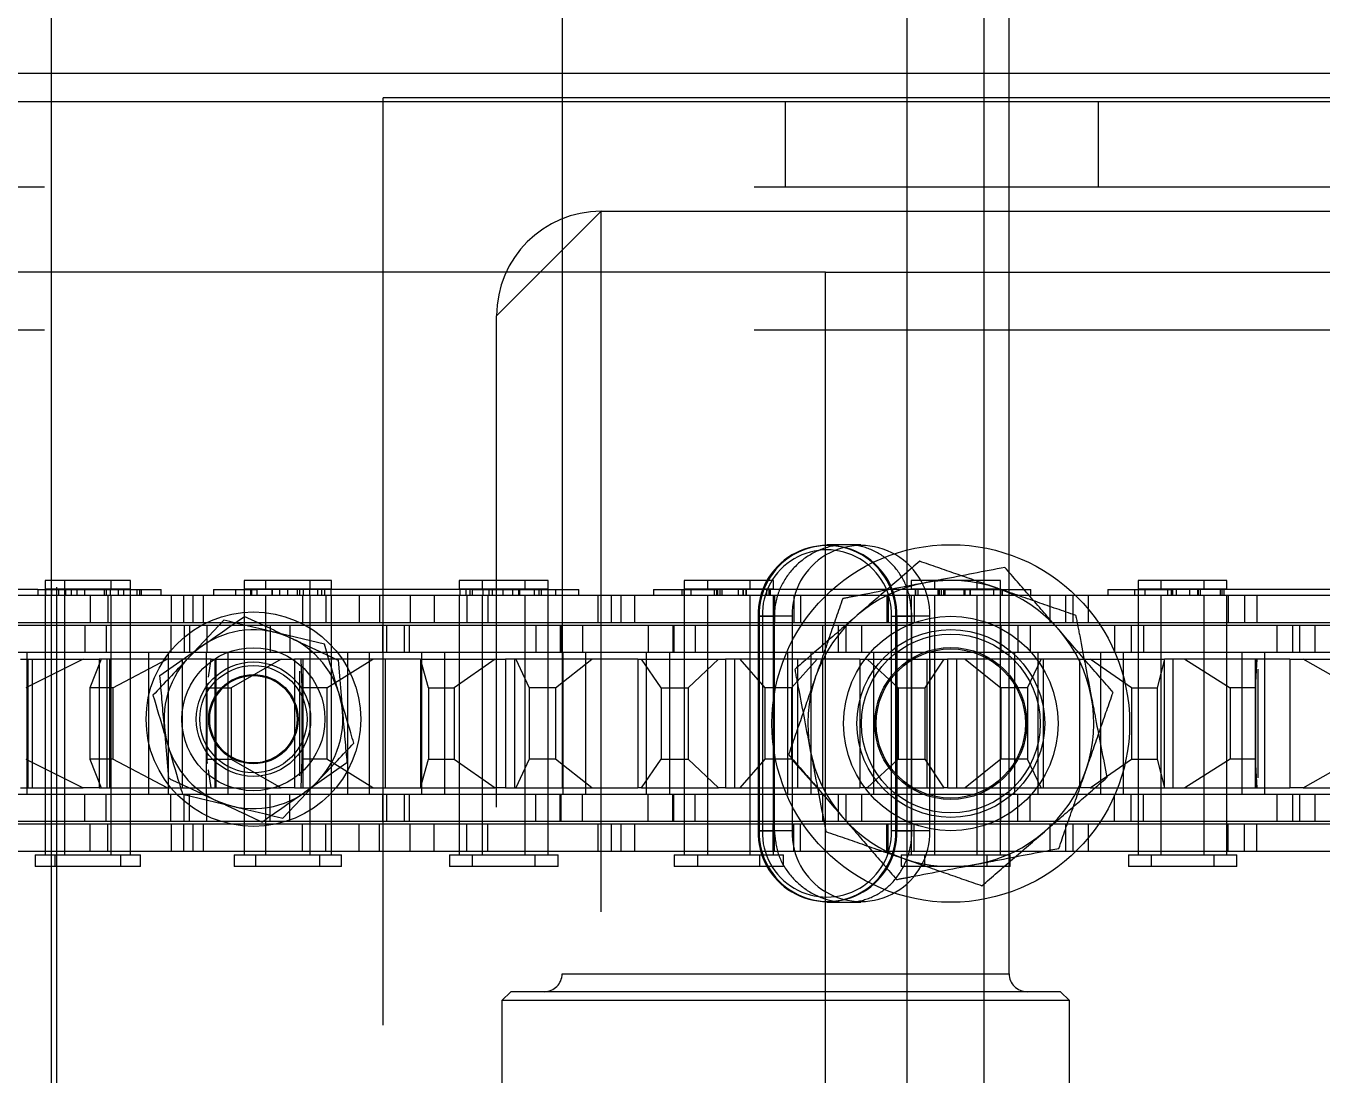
# Model space of a CAD drawing. Header units: metres. Extents: x 0 to 21025, y 0 to 14850.
# Drawn here: x 2041.1 to 2113.6, y 9281.7 to 9340.4 of the extents above; entities that cross this region are included whole.
import ezdxf

# ---------------------------------------------------------------- set-up
doc = ezdxf.new("R2010")
doc.units = ezdxf.units.M
doc.header["$LTSCALE"] = 25
doc.linetypes.add('HIDDEN2', pattern=[4.7625, 3.175, -1.5875])
for name, color, linetype in [('SL1', 8, 'Continuous'), ('SL4', 4, 'Continuous'), ('ST1', 7, 'HIDDEN2')]:
    doc.layers.add(name, color=color, linetype=linetype)

msp = doc.modelspace()

# ---------------------------------------------------------------- linework, layer by layer
at = {"layer": 'SL1'}
for p, q in [((2094.667, 8531.202), (2094.667, 9454.163)), ((2090.367, 8525.624), (2090.367, 9448.585)), ((2042.517, 9008.519), (2042.517, 9374.249))]:
    msp.add_line(p, q, dxfattribs=at)
at = {"layer": 'SL4'}
for p, q in [((2251.996, 9337.741), (1961.996, 9337.741)), ((2875.564, 9336.149), (1925.562, 9336.149)), ((2085.802, 9326.624), (1930.562, 9326.624)), ((2085.802, 9261.384), (2085.802, 9326.624)), ((2085.802, 9326.624), (2875.564, 9326.624)), ((2052.154, 9307.157), (2050.17, 9305.06)), ((2057.77, 9305.817), (2054.962, 9306.487)), ((2055.449, 9296.09), (2057.433, 9298.187)), ((2049.833, 9297.43), (2052.641, 9296.76))]:
    msp.add_line(p, q, dxfattribs=at)
for start, end in [(76.57898, 136.57898), (16.57898, 76.57898), (136.57898, 196.57898), (316.57898, 16.57898), (196.57898, 256.57898), (256.57898, 316.57898)]:
    msp.add_arc((2053.802, 9301.624), 5, start, end, dxfattribs=at)
for points, knots in [([(2054.962, 9306.487), (2054.896, 9306.503), (2053.947, 9306.729), (2053.018, 9306.951), (2052.154, 9307.157)], [0, 0, 0, 0, 0.070201, 1, 1, 1, 1]), ([(2058.594, 9303.05), (2058.529, 9303.267), (2058.25, 9304.203), (2057.979, 9305.116), (2057.77, 9305.817)], [0, 0, 0, 0, 0.2318493, 1, 1, 1, 1]), ([(2050.17, 9305.06), (2050.123, 9305.011), (2049.453, 9304.303), (2048.796, 9303.609), (2048.186, 9302.964)], [0, 0, 0, 0, 0.070201, 1, 1, 1, 1]), ([(2048.186, 9302.964), (2048.395, 9302.263), (2048.666, 9301.35), (2048.945, 9300.414), (2049.01, 9300.197)], [0, 0, 0, 0, 0.768151, 1, 1, 1, 1]), ([(2059.417, 9300.284), (2059.361, 9300.474), (2059.093, 9301.374), (2058.814, 9302.311), (2058.594, 9303.05)], [0, 0, 0, 0, 0.211001, 1, 1, 1, 1]), ([(2049.01, 9300.197), (2049.23, 9299.458), (2049.508, 9298.521), (2049.777, 9297.62), (2049.833, 9297.43)], [0, 0, 0, 0, 0.7889992, 1, 1, 1, 1]), ([(2057.433, 9298.187), (2057.48, 9298.237), (2058.15, 9298.945), (2058.807, 9299.638), (2059.417, 9300.284)], [0, 0, 0, 0, 0.070201, 1, 1, 1, 1]), ([(2052.641, 9296.76), (2052.708, 9296.744), (2053.656, 9296.518), (2054.585, 9296.296), (2055.449, 9296.09)], [0, 0, 0, 0, 0.0702006, 1, 1, 1, 1])]:
    msp.add_open_spline(points, degree=3, knots=knots, dxfattribs=at)
at = {"layer": 'ST1'}
for p, q in [((2071.064, 9378.949), (2071.064, 9287.384)), ((2096.064, 9287.384), (2096.064, 9378.949)), ((2042.802, 9229.634), (2042.802, 9374.249)), ((2248.996, 9337.741), (1961.996, 9337.741)), ((2124.552, 9336.384), (2061.052, 9336.384)), ((2061.052, 9046.384), (2061.052, 9336.384)), ((2083.564, 9331.386), (2083.564, 9336.149)), ((2101.064, 9331.386), (2101.064, 9336.149)), ((2875.564, 9331.386), (1875.564, 9331.386)), ((2073.252, 9330.034), (2067.402, 9324.184)), ((2073.252, 9052.734), (2073.252, 9330.034)), ((2073.252, 9330.034), (2118.702, 9330.034)), ((2085.802, 9326.624), (2875.564, 9326.624)), ((2067.402, 9058.584), (2067.402, 9324.184)), ((2875.564, 9323.386), (1875.564, 9323.386)), ((2087.773, 9311.384), (2085.872, 9311.384)), ((2086.958, 9311.384), (2085.94, 9311.384)), ((2045.425, 9309.384), (2042.148, 9309.384)), ((2042.148, 9309.384), (2042.148, 9308.91)), ((2043.241, 9309.384), (2043.241, 9308.91)), ((2045.838, 9309.384), (2045.425, 9309.384)), ((2046.931, 9309.384), (2045.838, 9309.384)), ((2045.838, 9308.91), (2045.838, 9309.384)), ((2046.931, 9308.91), (2046.931, 9309.384)), ((2056.966, 9309.384), (2053.276, 9309.384)), ((2053.276, 9309.384), (2053.276, 9308.91)), ((2054.48, 9309.384), (2054.48, 9308.91)), ((2058.17, 9309.384), (2056.966, 9309.384)), ((2056.966, 9308.91), (2056.966, 9309.384)), ((2058.17, 9308.91), (2058.17, 9309.384)), ((2069.007, 9309.384), (2065.317, 9309.384)), ((2065.317, 9309.384), (2065.317, 9308.91)), ((2066.594, 9309.384), (2066.594, 9308.91)), ((2070.284, 9309.384), (2069.007, 9309.384)), ((2069.007, 9308.91), (2069.007, 9309.384)), ((2070.284, 9308.91), (2070.284, 9309.384)), ((2081.576, 9309.384), (2077.886, 9309.384)), ((2077.886, 9309.384), (2077.886, 9308.91)), ((2079.194, 9309.384), (2079.194, 9308.91)), ((2082.884, 9309.384), (2081.576, 9309.384)), ((2081.576, 9308.91), (2081.576, 9309.384)), ((2082.884, 9308.91), (2082.884, 9309.384)), ((2094.276, 9309.384), (2090.586, 9309.384)), ((2090.586, 9309.384), (2090.586, 9308.91)), ((2091.885, 9309.384), (2091.885, 9308.91)), ((2095.575, 9309.384), (2094.276, 9309.384)), ((2094.276, 9308.91), (2094.276, 9309.384)), ((2095.575, 9308.91), (2095.575, 9309.384)), ((2106.976, 9309.384), (2103.286, 9309.384)), ((2103.286, 9309.384), (2103.286, 9308.91)), ((2104.555, 9309.384), (2104.555, 9308.91)), ((2108.245, 9309.384), (2106.976, 9309.384)), ((2106.976, 9308.91), (2106.976, 9309.384)), ((2108.245, 9308.91), (2108.245, 9309.384)), ((2041.753, 9308.873), (2031.898, 9308.873)), ((2049.201, 9308.541), (2038.378, 9308.541)), ((2041.753, 9308.873), (2041.753, 9308.541)), ((2041.753, 9308.873), (2045.57, 9308.873)), ((2042.148, 9308.91), (2045.838, 9308.91)), ((2042.148, 9308.873), (2042.148, 9307.021)), ((2042.148, 9308.541), (2042.148, 9294.042)), ((2042.179, 9308.873), (2042.179, 9308.541)), ((2042.517, 9308.91), (2042.517, 9308.541)), ((2042.897, 9308.873), (2042.897, 9308.541)), ((2043.241, 9308.873), (2043.241, 9307.021)), ((2043.241, 9308.541), (2043.241, 9294.042)), ((2043.266, 9308.873), (2043.266, 9308.541)), ((2043.295, 9308.873), (2043.295, 9308.541)), ((2043.61, 9308.91), (2043.61, 9308.541)), ((2043.922, 9308.873), (2043.922, 9308.541)), ((2044.356, 9308.873), (2044.356, 9308.541)), ((2044.681, 9308.541), (2044.681, 9307.021)), ((2045.469, 9308.541), (2045.469, 9308.91)), ((2045.57, 9308.873), (2045.57, 9308.541)), ((2045.57, 9308.873), (2045.783, 9308.873)), ((2045.665, 9308.541), (2045.665, 9307.021)), ((2045.783, 9308.873), (2045.783, 9308.541)), ((2045.783, 9308.873), (2047.431, 9308.873)), ((2045.838, 9308.91), (2046.931, 9308.91)), ((2045.838, 9307.021), (2045.838, 9308.541)), ((2045.838, 9294.042), (2045.838, 9308.541)), ((2046.234, 9308.873), (2046.234, 9308.541)), ((2046.562, 9308.541), (2046.562, 9308.91)), ((2046.931, 9307.021), (2046.931, 9308.873)), ((2046.931, 9294.042), (2046.931, 9308.541)), ((2047.275, 9308.873), (2047.275, 9308.541)), ((2047.431, 9308.873), (2047.431, 9308.541)), ((2047.431, 9308.873), (2047.545, 9308.873)), ((2047.545, 9308.873), (2048.638, 9308.873)), ((2047.545, 9308.541), (2047.545, 9308.873)), ((2048.638, 9308.541), (2048.638, 9308.873)), ((2056.543, 9308.541), (2049.201, 9308.541)), ((2049.201, 9308.541), (2049.201, 9307.021)), ((2049.913, 9307.021), (2049.913, 9308.541)), ((2050.405, 9308.541), (2050.405, 9307.021)), ((2051.006, 9307.021), (2051.006, 9308.541)), ((2051.569, 9308.873), (2053.992, 9308.873)), ((2051.569, 9308.873), (2051.569, 9308.541)), ((2052.8, 9308.873), (2052.8, 9308.541)), ((2053.276, 9308.91), (2056.966, 9308.91)), ((2053.276, 9308.873), (2053.276, 9307.021)), ((2053.276, 9308.541), (2053.276, 9294.042)), ((2053.645, 9308.91), (2053.645, 9308.541)), ((2053.686, 9308.873), (2053.686, 9308.541)), ((2053.992, 9308.873), (2053.992, 9308.541)), ((2066.034, 9308.873), (2053.992, 9308.873)), ((2054.48, 9308.541), (2054.48, 9307.021)), ((2054.48, 9308.541), (2054.48, 9294.042)), ((2054.826, 9308.873), (2054.826, 9308.541)), ((2054.849, 9308.91), (2054.849, 9308.541)), ((2055.259, 9308.873), (2055.259, 9308.541)), ((2055.712, 9308.873), (2055.712, 9308.541)), ((2056.25, 9308.873), (2056.25, 9308.541)), ((2056.375, 9308.873), (2056.375, 9308.541)), ((2056.543, 9308.541), (2056.543, 9307.021)), ((2062.564, 9308.541), (2056.543, 9308.541)), ((2056.597, 9308.541), (2056.597, 9308.91)), ((2056.937, 9308.873), (2056.937, 9308.541)), ((2056.966, 9308.91), (2058.17, 9308.91)), ((2056.966, 9307.021), (2056.966, 9308.541)), ((2056.966, 9294.042), (2056.966, 9308.541)), ((2057.391, 9308.873), (2057.391, 9308.541)), ((2057.604, 9308.873), (2057.604, 9308.541)), ((2057.801, 9308.541), (2057.801, 9308.91)), ((2057.853, 9308.541), (2057.853, 9307.021)), ((2058.135, 9308.873), (2058.135, 9308.541)), ((2058.17, 9307.021), (2058.17, 9308.541)), ((2058.17, 9294.042), (2058.17, 9308.541)), ((2059.719, 9308.541), (2059.719, 9307.021)), ((2060.854, 9308.541), (2060.854, 9307.021)), ((2062.564, 9308.541), (2062.564, 9307.021)), ((2073.082, 9308.541), (2062.564, 9308.541)), ((2063.91, 9308.541), (2063.91, 9307.021)), ((2065.317, 9308.91), (2069.007, 9308.91)), ((2065.317, 9308.541), (2065.317, 9307.021)), ((2065.317, 9308.541), (2065.317, 9294.042)), ((2065.346, 9308.873), (2065.346, 9308.541)), ((2065.686, 9308.91), (2065.686, 9308.541)), ((2065.74, 9308.541), (2065.74, 9307.021)), ((2065.908, 9308.873), (2065.908, 9308.541)), ((2066.034, 9308.873), (2066.034, 9308.541)), ((2066.034, 9308.873), (2069.757, 9308.873)), ((2066.594, 9308.541), (2066.594, 9307.021)), ((2066.594, 9308.541), (2066.594, 9294.042)), ((2066.629, 9308.873), (2066.629, 9308.541)), ((2066.911, 9308.541), (2066.911, 9307.021)), ((2066.963, 9308.91), (2066.963, 9308.541)), ((2067.16, 9308.873), (2067.16, 9308.541)), ((2067.373, 9308.873), (2067.373, 9308.541)), ((2067.743, 9308.873), (2067.743, 9308.541)), ((2068.291, 9308.873), (2068.291, 9308.541)), ((2068.638, 9308.541), (2068.638, 9308.91)), ((2068.681, 9308.873), (2068.681, 9308.541)), ((2069.007, 9308.91), (2070.284, 9308.91)), ((2069.007, 9307.021), (2069.007, 9308.541)), ((2069.007, 9294.042), (2069.007, 9308.541)), ((2069.505, 9308.873), (2069.505, 9308.541)), ((2069.757, 9308.873), (2069.757, 9308.541)), ((2069.757, 9308.873), (2070.695, 9308.873)), ((2069.915, 9308.541), (2069.915, 9308.91)), ((2070.284, 9307.021), (2070.284, 9308.873)), ((2070.284, 9294.042), (2070.284, 9308.541)), ((2070.695, 9308.873), (2070.695, 9308.541)), ((2070.695, 9308.873), (2071.991, 9308.873)), ((2071.991, 9308.541), (2071.991, 9308.873)), ((2073.811, 9308.541), (2073.082, 9308.541)), ((2073.082, 9307.021), (2073.082, 9308.541)), ((2082.865, 9308.541), (2073.811, 9308.541)), ((2073.811, 9308.541), (2073.811, 9307.021)), ((2074.359, 9307.021), (2074.359, 9308.541)), ((2075.119, 9308.541), (2075.119, 9307.021)), ((2076.179, 9308.873), (2079.702, 9308.873)), ((2076.179, 9308.873), (2076.179, 9308.541)), ((2077.754, 9308.873), (2077.754, 9308.541)), ((2077.868, 9308.873), (2077.868, 9308.541)), ((2077.886, 9308.91), (2081.576, 9308.91)), ((2077.886, 9308.873), (2077.886, 9307.021)), ((2077.886, 9308.541), (2077.886, 9294.042)), ((2078.255, 9308.91), (2078.255, 9308.541)), ((2079.194, 9308.541), (2079.194, 9307.021)), ((2079.194, 9308.541), (2079.194, 9294.042)), ((2079.563, 9308.91), (2079.563, 9308.541)), ((2079.702, 9308.873), (2079.702, 9308.541)), ((2092.402, 9308.873), (2079.702, 9308.873)), ((2079.76, 9308.873), (2079.76, 9308.541)), ((2079.877, 9308.873), (2079.877, 9308.541)), ((2079.99, 9308.873), (2079.99, 9308.541)), ((2080.903, 9308.873), (2080.903, 9308.541)), ((2081.176, 9308.873), (2081.176, 9308.541)), ((2081.207, 9308.541), (2081.207, 9308.91)), ((2081.343, 9308.873), (2081.343, 9308.541)), ((2081.357, 9308.873), (2081.357, 9308.541)), ((2081.576, 9308.91), (2082.883, 9308.91)), ((2081.576, 9307.021), (2081.576, 9308.541)), ((2081.576, 9294.042), (2081.576, 9308.541)), ((2082.515, 9308.541), (2082.515, 9308.91)), ((2082.623, 9308.873), (2082.623, 9308.541)), ((2082.691, 9308.873), (2082.691, 9308.541)), ((2082.865, 9308.541), (2082.865, 9307.021)), ((2089.215, 9308.541), (2082.865, 9308.541)), ((2082.883, 9308.91), (2082.884, 9308.91)), ((2082.884, 9307.021), (2082.884, 9308.541)), ((2082.884, 9294.042), (2082.884, 9308.541)), ((2082.947, 9308.541), (2082.947, 9307.021)), ((2084.02, 9308.541), (2084.02, 9307.021)), ((2084.404, 9308.541), (2084.404, 9307.021)), ((2089.215, 9308.541), (2089.215, 9307.021)), ((2098.351, 9308.541), (2089.215, 9308.541)), ((2089.297, 9308.541), (2089.297, 9307.021)), ((2090.366, 9308.541), (2090.366, 9307.021)), ((2090.586, 9308.91), (2094.276, 9308.91)), ((2090.586, 9308.541), (2090.586, 9307.021)), ((2090.586, 9308.541), (2090.586, 9294.042)), ((2090.749, 9308.541), (2090.749, 9307.021)), ((2090.805, 9308.873), (2090.805, 9308.541)), ((2090.819, 9308.873), (2090.819, 9308.541)), ((2090.955, 9308.91), (2090.955, 9308.541)), ((2091.885, 9308.541), (2091.885, 9307.021)), ((2091.885, 9308.541), (2091.885, 9294.042)), ((2092.078, 9308.873), (2092.078, 9308.541)), ((2092.146, 9308.873), (2092.146, 9308.541)), ((2092.254, 9308.91), (2092.254, 9308.541)), ((2092.402, 9308.873), (2092.402, 9308.541)), ((2092.402, 9308.873), (2095.649, 9308.873)), ((2092.46, 9308.873), (2092.46, 9308.541)), ((2093.526, 9308.873), (2093.526, 9308.541)), ((2093.55, 9308.873), (2093.55, 9308.541)), ((2093.594, 9308.873), (2093.594, 9308.541)), ((2093.866, 9308.873), (2093.866, 9308.541)), ((2093.907, 9308.541), (2093.907, 9308.91)), ((2094.276, 9308.91), (2095.574, 9308.91)), ((2094.276, 9307.021), (2094.276, 9308.541)), ((2094.276, 9294.042), (2094.276, 9308.541)), ((2095.206, 9308.541), (2095.206, 9308.91)), ((2095.574, 9308.91), (2095.575, 9308.91)), ((2095.575, 9307.021), (2095.575, 9308.873)), ((2095.575, 9294.042), (2095.575, 9308.541)), ((2095.649, 9308.873), (2097.282, 9308.873)), ((2095.649, 9308.873), (2095.649, 9308.541)), ((2095.649, 9308.873), (2095.673, 9308.873)), ((2095.673, 9308.873), (2095.673, 9308.541)), ((2097.282, 9308.541), (2097.282, 9308.873)), ((2099.211, 9308.541), (2098.351, 9308.541)), ((2098.351, 9307.021), (2098.351, 9308.541)), ((2108.306, 9308.541), (2099.211, 9308.541)), ((2099.211, 9308.541), (2099.211, 9307.021)), ((2099.65, 9307.021), (2099.65, 9308.541)), ((2100.48, 9308.541), (2100.48, 9307.021)), ((2101.579, 9308.873), (2105.131, 9308.873)), ((2101.579, 9308.873), (2101.579, 9308.541)), ((2103.075, 9308.873), (2103.075, 9308.541)), ((2103.278, 9308.873), (2103.278, 9308.541)), ((2103.286, 9308.91), (2106.976, 9308.91)), ((2103.286, 9308.873), (2103.286, 9307.021)), ((2103.286, 9308.541), (2103.286, 9294.042)), ((2103.655, 9308.91), (2103.655, 9308.541)), ((2104.555, 9308.541), (2104.555, 9307.021)), ((2104.555, 9308.541), (2104.555, 9294.042)), ((2104.924, 9308.91), (2104.924, 9308.541)), ((2105.131, 9308.873), (2105.131, 9308.541)), ((2117.831, 9308.873), (2105.131, 9308.873)), ((2105.194, 9308.873), (2105.194, 9308.541)), ((2105.397, 9308.873), (2105.397, 9308.541)), ((2106.156, 9308.873), (2106.156, 9308.541)), ((2106.607, 9308.541), (2106.607, 9308.91)), ((2106.644, 9308.873), (2106.644, 9308.541)), ((2106.75, 9308.873), (2106.75, 9308.541)), ((2106.976, 9308.91), (2108.241, 9308.91)), ((2106.976, 9307.021), (2106.976, 9308.541)), ((2106.976, 9294.042), (2106.976, 9308.541)), ((2107.876, 9308.541), (2107.876, 9308.91)), ((2107.954, 9308.873), (2107.954, 9308.541)), ((2108.076, 9308.873), (2108.076, 9308.541)), ((2108.241, 9308.91), (2108.245, 9308.91)), ((2108.245, 9307.021), (2108.245, 9308.541)), ((2108.245, 9294.042), (2108.245, 9308.541)), ((2108.306, 9308.541), (2108.306, 9307.021)), ((2114.656, 9308.541), (2108.306, 9308.541)), ((2109.224, 9308.541), (2109.224, 9307.021)), ((2109.911, 9308.541), (2109.911, 9307.021)), ((2083.923, 9307.384), (2082.022, 9307.384)), ((2082.022, 9307.384), (2082.022, 9295.384)), ((2082.081, 9307.384), (2082.081, 9295.384)), ((2082.263, 9307.384), (2082.082, 9307.384)), ((2082.09, 9307.384), (2082.93, 9307.384)), ((2082.09, 9295.384), (2082.09, 9307.384)), ((2082.263, 9307.384), (2082.263, 9295.384)), ((2082.93, 9307.384), (2082.93, 9295.384)), ((2083.923, 9307.384), (2083.923, 9295.384)), ((2089.481, 9307.384), (2089.79, 9307.384)), ((2089.481, 9295.384), (2089.481, 9307.384)), ((2091.622, 9307.384), (2089.722, 9307.384)), ((2089.722, 9295.384), (2089.722, 9307.384)), ((2089.79, 9307.384), (2090.629, 9307.384)), ((2089.79, 9307.384), (2089.79, 9295.384)), ((2090.629, 9295.384), (2090.629, 9307.384)), ((2091.622, 9295.384), (2091.622, 9307.384)), ((2044.367, 9306.869), (2038.073, 9306.869)), ((2049.201, 9307.021), (2038.378, 9307.021)), ((2042.148, 9306.869), (2042.148, 9305.349)), ((2043.241, 9306.869), (2043.241, 9305.349)), ((2044.367, 9306.869), (2044.367, 9305.349)), ((2049.931, 9306.869), (2044.367, 9306.869)), ((2045.569, 9306.869), (2045.569, 9305.349)), ((2045.838, 9305.349), (2045.838, 9306.869)), ((2046.931, 9305.349), (2046.931, 9306.869)), ((2049.184, 9306.869), (2049.184, 9305.349)), ((2056.543, 9307.021), (2049.201, 9307.021)), ((2049.931, 9306.869), (2049.931, 9305.349)), ((2061.041, 9306.869), (2049.931, 9306.869)), ((2050.223, 9306.869), (2050.223, 9305.349)), ((2051.188, 9306.869), (2051.188, 9305.349)), ((2053.276, 9306.869), (2053.276, 9305.349)), ((2054.48, 9306.869), (2054.48, 9305.349)), ((2054.747, 9306.869), (2054.747, 9305.349)), ((2055.842, 9306.869), (2055.842, 9305.349)), ((2062.564, 9307.021), (2056.543, 9307.021)), ((2056.966, 9305.349), (2056.966, 9306.869)), ((2058.17, 9305.349), (2058.17, 9306.869)), ((2061.242, 9306.869), (2061.041, 9306.869)), ((2061.041, 9305.349), (2061.041, 9306.869)), ((2069.588, 9306.869), (2061.242, 9306.869)), ((2061.242, 9306.869), (2061.242, 9305.349)), ((2062.245, 9305.349), (2062.245, 9306.869)), ((2062.519, 9306.869), (2062.519, 9305.349)), ((2073.082, 9307.021), (2062.564, 9307.021)), ((2065.317, 9306.869), (2065.317, 9305.349)), ((2066.594, 9306.869), (2066.594, 9305.349)), ((2069.007, 9305.349), (2069.007, 9306.869)), ((2069.588, 9306.869), (2069.588, 9305.349)), ((2075.872, 9306.869), (2069.588, 9306.869)), ((2070.284, 9305.349), (2070.284, 9306.869)), ((2070.964, 9306.869), (2070.964, 9305.349)), ((2071.021, 9306.869), (2071.021, 9305.349)), ((2072.214, 9306.869), (2072.214, 9305.349)), ((2073.811, 9307.021), (2073.082, 9307.021)), ((2082.865, 9307.021), (2073.811, 9307.021)), ((2075.872, 9306.869), (2075.872, 9305.349)), ((2085.651, 9306.869), (2075.872, 9306.869)), ((2077.264, 9306.869), (2077.264, 9305.349)), ((2077.305, 9306.869), (2077.305, 9305.349)), ((2077.886, 9306.869), (2077.886, 9305.349)), ((2078.514, 9306.869), (2078.514, 9305.349)), ((2079.194, 9306.869), (2079.194, 9305.349)), ((2081.576, 9305.349), (2081.576, 9306.869)), ((2089.215, 9307.021), (2082.865, 9307.021)), ((2082.884, 9305.349), (2082.884, 9306.869)), ((2086.511, 9306.869), (2085.651, 9306.869)), ((2085.651, 9305.349), (2085.651, 9306.869)), ((2095.606, 9306.869), (2086.511, 9306.869)), ((2086.511, 9306.869), (2086.511, 9305.349)), ((2086.959, 9305.349), (2086.959, 9306.869)), ((2087.81, 9306.869), (2087.81, 9305.349)), ((2098.351, 9307.021), (2089.215, 9307.021)), ((2090.586, 9306.869), (2090.586, 9305.349)), ((2091.885, 9306.869), (2091.885, 9305.349)), ((2094.276, 9305.349), (2094.276, 9306.869)), ((2095.575, 9305.349), (2095.575, 9306.869)), ((2095.606, 9306.869), (2095.606, 9305.349)), ((2101.956, 9306.869), (2095.606, 9306.869)), ((2096.554, 9306.869), (2096.554, 9305.349)), ((2097.241, 9306.869), (2097.241, 9305.349)), ((2099.211, 9307.021), (2098.351, 9307.021)), ((2108.306, 9307.021), (2099.211, 9307.021)), ((2101.956, 9306.869), (2101.956, 9305.349)), ((2111.051, 9306.869), (2101.956, 9306.869)), ((2102.889, 9306.869), (2102.889, 9305.349)), ((2103.286, 9306.869), (2103.286, 9305.349)), ((2103.576, 9306.869), (2103.576, 9305.349)), ((2104.555, 9306.869), (2104.555, 9305.349)), ((2106.976, 9305.349), (2106.976, 9306.869)), ((2108.245, 9305.349), (2108.245, 9306.869)), ((2114.656, 9307.021), (2108.306, 9307.021)), ((2111.911, 9306.869), (2111.051, 9306.869)), ((2111.051, 9305.349), (2111.051, 9306.869)), ((2121.006, 9306.869), (2111.911, 9306.869)), ((2111.911, 9306.869), (2111.911, 9305.349)), ((2112.32, 9305.349), (2112.32, 9306.869)), ((2113.15, 9306.869), (2113.15, 9305.349)), ((2048.572, 9304.07), (2050.939, 9305.723)), ((2044.367, 9305.349), (2038.073, 9305.349)), ((2040.774, 9304.984), (2044.283, 9304.984)), ((2044.283, 9304.984), (2041.079, 9303.384)), ((2041.126, 9305.349), (2041.126, 9297.419)), ((2041.184, 9304.984), (2041.184, 9297.784)), ((2041.443, 9297.784), (2041.443, 9304.984)), ((2042.148, 9305.349), (2042.148, 9297.419)), ((2043.241, 9305.349), (2043.241, 9297.419)), ((2044.283, 9304.984), (2045.18, 9304.984)), ((2049.931, 9305.349), (2044.367, 9305.349)), ((2045.282, 9304.984), (2044.661, 9303.384)), ((2045.18, 9304.984), (2045.18, 9297.784)), ((2051.443, 9304.984), (2045.18, 9304.984)), ((2045.605, 9304.984), (2045.605, 9297.784)), ((2045.765, 9297.784), (2045.765, 9304.984)), ((2045.838, 9297.419), (2045.838, 9305.349)), ((2045.944, 9303.384), (2048.978, 9304.984)), ((2046.931, 9297.419), (2046.931, 9305.349)), ((2047.953, 9297.419), (2047.953, 9305.349)), ((2049.046, 9297.419), (2049.046, 9305.349)), ((2049.814, 9304.984), (2049.814, 9297.784)), ((2061.041, 9305.349), (2049.931, 9305.349)), ((2051.161, 9305.349), (2051.161, 9297.419)), ((2051.292, 9303.975), (2051.443, 9304.984)), ((2051.443, 9304.984), (2055.346, 9304.984)), ((2051.653, 9304.984), (2051.653, 9297.784)), ((2051.719, 9297.784), (2051.719, 9304.984)), ((2052.365, 9305.349), (2052.365, 9297.419)), ((2055.346, 9304.984), (2052.559, 9303.384)), ((2053.276, 9305.349), (2053.276, 9297.419)), ((2054.48, 9305.349), (2054.48, 9297.419)), ((2055.346, 9304.984), (2056.098, 9304.984)), ((2056.098, 9304.984), (2056.098, 9297.784)), ((2063.138, 9304.984), (2056.098, 9304.984)), ((2056.446, 9304.984), (2056.505, 9303.384)), ((2056.566, 9304.984), (2056.566, 9297.784)), ((2056.587, 9297.784), (2056.587, 9304.984)), ((2056.966, 9297.419), (2056.966, 9305.349)), ((2057.906, 9303.384), (2060.482, 9304.984)), ((2058.17, 9297.419), (2058.17, 9305.349)), ((2058.535, 9304.93), (2058.783, 9302.054)), ((2059.081, 9297.419), (2059.081, 9305.349)), ((2060.285, 9297.419), (2060.285, 9305.349)), ((2061.242, 9305.349), (2061.041, 9305.349)), ((2061.162, 9304.984), (2061.162, 9297.784)), ((2069.588, 9305.349), (2061.242, 9305.349)), ((2063.138, 9304.984), (2063.145, 9304.984)), ((2063.138, 9304.984), (2063.138, 9297.784)), ((2063.587, 9303.384), (2063.145, 9304.984)), ((2063.145, 9304.984), (2067.316, 9304.984)), ((2063.147, 9304.984), (2063.147, 9297.784)), ((2063.202, 9305.349), (2063.202, 9297.419)), ((2064.479, 9305.349), (2064.479, 9297.419)), ((2067.316, 9304.984), (2065.035, 9303.384)), ((2065.317, 9305.349), (2065.317, 9297.419)), ((2066.594, 9305.349), (2066.594, 9297.419)), ((2067.316, 9304.984), (2067.898, 9304.984)), ((2067.898, 9304.984), (2067.898, 9297.784)), ((2075.299, 9304.984), (2067.898, 9304.984)), ((2068.394, 9304.984), (2068.394, 9297.784)), ((2068.482, 9304.984), (2069.218, 9303.384)), ((2069.007, 9297.419), (2069.007, 9305.349)), ((2075.872, 9305.349), (2069.588, 9305.349)), ((2070.284, 9297.419), (2070.284, 9305.349)), ((2070.693, 9303.384), (2072.729, 9304.984)), ((2071.064, 9304.984), (2071.064, 9297.784)), ((2071.122, 9297.419), (2071.122, 9305.349)), ((2072.399, 9297.419), (2072.399, 9305.349)), ((2073.23, 9304.984), (2073.23, 9297.784)), ((2075.299, 9304.984), (2075.299, 9297.784)), ((2075.299, 9304.984), (2075.503, 9304.984)), ((2076.612, 9303.384), (2075.503, 9304.984)), ((2075.503, 9304.984), (2079.808, 9304.984)), ((2075.771, 9305.349), (2075.771, 9297.419)), ((2085.651, 9305.349), (2075.872, 9305.349)), ((2077.079, 9305.349), (2077.079, 9297.419)), ((2077.886, 9305.349), (2077.886, 9297.419)), ((2079.808, 9304.984), (2078.107, 9303.384)), ((2079.194, 9305.349), (2079.194, 9297.419)), ((2079.808, 9304.984), (2080.201, 9304.984)), ((2080.201, 9304.984), (2080.201, 9297.784)), ((2087.715, 9304.984), (2080.201, 9304.984)), ((2080.71, 9304.984), (2080.71, 9297.784)), ((2081.003, 9304.984), (2082.393, 9303.384)), ((2081.576, 9297.419), (2081.576, 9305.349)), ((2082.884, 9297.419), (2082.884, 9305.349)), ((2082.93, 9304.984), (2082.93, 9297.784)), ((2083.691, 9297.419), (2083.691, 9305.349)), ((2083.893, 9303.384), (2085.324, 9304.984)), ((2083.937, 9304.984), (2083.937, 9297.784)), ((2084.245, 9297.784), (2084.245, 9304.984)), ((2084.999, 9297.419), (2084.999, 9305.349)), ((2085.63, 9304.984), (2085.63, 9297.784)), ((2086.511, 9305.349), (2085.651, 9305.349)), ((2095.606, 9305.349), (2086.511, 9305.349)), ((2087.715, 9304.984), (2087.715, 9297.784)), ((2087.715, 9304.984), (2088.12, 9304.984)), ((2089.861, 9303.384), (2088.12, 9304.984)), ((2088.12, 9304.984), (2092.421, 9304.984)), ((2088.471, 9305.349), (2088.471, 9297.419)), ((2089.77, 9305.349), (2089.77, 9297.419)), ((2090.586, 9305.349), (2090.586, 9297.419)), ((2090.629, 9297.784), (2090.629, 9304.984)), ((2092.421, 9304.984), (2091.354, 9303.384)), ((2091.463, 9304.984), (2091.463, 9297.784)), ((2091.636, 9297.784), (2091.636, 9304.984)), ((2091.645, 9297.784), (2091.645, 9304.984)), ((2091.885, 9305.349), (2091.885, 9297.419)), ((2092.421, 9304.984), (2092.613, 9304.984)), ((2092.613, 9304.984), (2092.613, 9297.784)), ((2099.998, 9304.984), (2092.613, 9304.984)), ((2093.117, 9304.984), (2093.117, 9297.784)), ((2093.606, 9304.984), (2095.606, 9303.384)), ((2094.276, 9297.419), (2094.276, 9305.349)), ((2095.575, 9297.419), (2095.575, 9305.349)), ((2101.956, 9305.349), (2095.606, 9305.349)), ((2096.064, 9297.784), (2096.064, 9304.984)), ((2096.391, 9297.419), (2096.391, 9305.349)), ((2097.083, 9303.384), (2097.862, 9304.984)), ((2097.69, 9297.419), (2097.69, 9305.349)), ((2097.963, 9304.984), (2097.963, 9297.784)), ((2099.998, 9304.984), (2099.998, 9297.784)), ((2099.998, 9304.984), (2100.591, 9304.984)), ((2102.907, 9303.384), (2100.591, 9304.984)), ((2100.591, 9304.984), (2104.749, 9304.984)), ((2101.171, 9305.349), (2101.171, 9297.419)), ((2111.051, 9305.349), (2101.956, 9305.349)), ((2102.44, 9305.349), (2102.44, 9297.419)), ((2103.286, 9305.349), (2103.286, 9297.419)), ((2104.749, 9304.984), (2104.35, 9303.384)), ((2104.555, 9305.349), (2104.555, 9297.419)), ((2104.734, 9304.984), (2104.734, 9297.784)), ((2104.749, 9304.984), (2104.751, 9304.984)), ((2111.754, 9304.984), (2104.751, 9304.984)), ((2104.751, 9297.784), (2104.751, 9304.984)), ((2105.218, 9304.984), (2105.218, 9297.784)), ((2105.887, 9304.984), (2108.431, 9303.384)), ((2106.976, 9297.419), (2106.976, 9305.349)), ((2108.245, 9297.419), (2108.245, 9305.349)), ((2109.091, 9297.419), (2109.091, 9305.349)), ((2109.817, 9304.984), (2109.817, 9297.784)), ((2109.834, 9304.984), (2109.834, 9297.784)), ((2109.839, 9303.384), (2109.94, 9304.984)), ((2110.36, 9297.419), (2110.36, 9305.349)), ((2111.911, 9305.349), (2111.051, 9305.349)), ((2111.754, 9304.984), (2111.754, 9297.784)), ((2111.754, 9304.984), (2112.515, 9304.984)), ((2121.006, 9305.349), (2111.911, 9305.349)), ((2115.331, 9303.384), (2112.515, 9304.984)), ((2112.515, 9304.984), (2116.397, 9304.984)), ((2056.386, 9304.319), (2056.386, 9298.448)), ((2109.984, 9298.348), (2109.984, 9304.419)), ((2051.196, 9303.629), (2051.196, 9299.138)), ((2044.661, 9303.384), (2044.661, 9299.384)), ((2045.944, 9303.384), (2044.661, 9303.384)), ((2045.944, 9303.384), (2045.944, 9299.384)), ((2051.204, 9303.384), (2052.559, 9303.384)), ((2051.204, 9303.384), (2051.204, 9299.384)), ((2052.559, 9303.384), (2052.559, 9299.384)), ((2056.505, 9303.384), (2056.505, 9299.384)), ((2057.906, 9303.384), (2056.505, 9303.384)), ((2057.906, 9303.384), (2057.906, 9299.384)), ((2063.587, 9303.384), (2065.035, 9303.384)), ((2063.587, 9303.384), (2063.587, 9299.384)), ((2065.035, 9303.384), (2065.035, 9299.384)), ((2070.693, 9303.384), (2069.218, 9303.384)), ((2069.218, 9303.384), (2069.218, 9299.384)), ((2070.693, 9303.384), (2070.693, 9299.384)), ((2076.612, 9303.384), (2078.107, 9303.384)), ((2076.612, 9303.384), (2076.612, 9299.384)), ((2078.107, 9303.384), (2078.107, 9299.384)), ((2083.893, 9303.384), (2082.393, 9303.384)), ((2082.393, 9303.384), (2082.393, 9299.384)), ((2083.893, 9303.384), (2083.893, 9299.384)), ((2089.861, 9303.384), (2091.354, 9303.384)), ((2089.861, 9303.384), (2089.861, 9299.384)), ((2091.354, 9303.384), (2091.354, 9299.384)), ((2095.606, 9303.384), (2095.606, 9299.384)), ((2097.083, 9303.384), (2095.606, 9303.384)), ((2097.083, 9303.384), (2097.083, 9299.384)), ((2102.907, 9303.384), (2102.907, 9299.384)), ((2102.907, 9303.384), (2104.35, 9303.384)), ((2104.35, 9303.384), (2104.35, 9299.384)), ((2108.431, 9303.384), (2108.431, 9299.384)), ((2109.839, 9303.384), (2108.431, 9303.384)), ((2109.839, 9303.384), (2109.839, 9299.384)), ((2049.068, 9298.318), (2048.82, 9301.194)), ((2041.079, 9299.384), (2044.283, 9297.784)), ((2044.661, 9299.384), (2045.282, 9297.784)), ((2045.944, 9299.384), (2044.661, 9299.384)), ((2048.978, 9297.784), (2045.944, 9299.384)), ((2051.241, 9299.138), (2051.204, 9299.384)), ((2051.204, 9299.384), (2052.559, 9299.384)), ((2052.559, 9299.384), (2055.346, 9297.784)), ((2056.505, 9299.384), (2056.446, 9297.784)), ((2057.906, 9299.384), (2056.505, 9299.384)), ((2059.031, 9299.178), (2056.665, 9297.524)), ((2060.482, 9297.784), (2057.906, 9299.384)), ((2063.145, 9297.784), (2063.587, 9299.384)), ((2063.587, 9299.384), (2065.035, 9299.384)), ((2065.035, 9299.384), (2067.316, 9297.784)), ((2069.218, 9299.384), (2068.482, 9297.784)), ((2070.693, 9299.384), (2069.218, 9299.384)), ((2072.729, 9297.784), (2070.693, 9299.384)), ((2075.503, 9297.784), (2076.612, 9299.384)), ((2076.612, 9299.384), (2078.107, 9299.384)), ((2078.107, 9299.384), (2079.808, 9297.784)), ((2082.393, 9299.384), (2081.003, 9297.784)), ((2083.893, 9299.384), (2082.393, 9299.384)), ((2085.324, 9297.784), (2083.893, 9299.384)), ((2088.12, 9297.784), (2089.861, 9299.384)), ((2089.861, 9299.384), (2091.354, 9299.384)), ((2091.354, 9299.384), (2092.421, 9297.784)), ((2095.606, 9299.384), (2093.606, 9297.784)), ((2097.083, 9299.384), (2095.606, 9299.384)), ((2097.862, 9297.784), (2097.083, 9299.384)), ((2100.591, 9297.784), (2102.907, 9299.384)), ((2102.907, 9299.384), (2104.35, 9299.384)), ((2104.35, 9299.384), (2104.749, 9297.784)), ((2108.431, 9299.384), (2105.887, 9297.784)), ((2109.839, 9299.384), (2108.431, 9299.384)), ((2109.94, 9297.784), (2109.839, 9299.384)), ((2112.515, 9297.784), (2115.331, 9299.384)), ((2051.443, 9297.784), (2051.292, 9298.792)), ((2040.774, 9297.784), (2044.283, 9297.784)), ((2045.18, 9297.784), (2044.283, 9297.784)), ((2045.18, 9297.784), (2051.443, 9297.784)), ((2051.443, 9297.784), (2055.346, 9297.784)), ((2056.098, 9297.784), (2055.346, 9297.784)), ((2056.098, 9297.784), (2063.138, 9297.784)), ((2063.145, 9297.784), (2063.138, 9297.784)), ((2063.145, 9297.784), (2067.316, 9297.784)), ((2067.898, 9297.784), (2067.316, 9297.784)), ((2067.898, 9297.784), (2075.299, 9297.784)), ((2075.503, 9297.784), (2075.299, 9297.784)), ((2075.503, 9297.784), (2079.808, 9297.784)), ((2080.201, 9297.784), (2079.808, 9297.784)), ((2080.201, 9297.784), (2087.715, 9297.784)), ((2088.12, 9297.784), (2087.715, 9297.784)), ((2088.12, 9297.784), (2092.421, 9297.784)), ((2092.613, 9297.784), (2092.421, 9297.784)), ((2092.613, 9297.784), (2099.998, 9297.784)), ((2100.591, 9297.784), (2099.998, 9297.784)), ((2100.591, 9297.784), (2104.749, 9297.784)), ((2104.751, 9297.784), (2104.749, 9297.784)), ((2104.751, 9297.784), (2111.754, 9297.784)), ((2112.515, 9297.784), (2111.754, 9297.784)), ((2112.515, 9297.784), (2116.397, 9297.784)), ((2044.367, 9297.419), (2038.073, 9297.419)), ((2042.148, 9297.419), (2042.148, 9295.899)), ((2043.241, 9297.419), (2043.241, 9295.899)), ((2044.367, 9295.899), (2044.367, 9297.419)), ((2049.931, 9297.419), (2044.367, 9297.419)), ((2045.569, 9295.899), (2045.569, 9297.419)), ((2045.838, 9295.899), (2045.838, 9297.419)), ((2046.931, 9295.899), (2046.931, 9297.419)), ((2049.184, 9295.899), (2049.184, 9297.419)), ((2049.931, 9295.899), (2049.931, 9297.419)), ((2061.041, 9297.419), (2049.931, 9297.419)), ((2050.223, 9295.899), (2050.223, 9297.419)), ((2051.188, 9295.899), (2051.188, 9297.419)), ((2053.276, 9297.419), (2053.276, 9295.899)), ((2054.48, 9297.419), (2054.48, 9295.899)), ((2054.747, 9295.899), (2054.747, 9297.419)), ((2055.842, 9295.899), (2055.842, 9297.419)), ((2056.966, 9295.899), (2056.966, 9297.419)), ((2058.17, 9295.899), (2058.17, 9297.419)), ((2061.242, 9297.419), (2061.041, 9297.419)), ((2061.041, 9295.899), (2061.041, 9297.419)), ((2069.588, 9297.419), (2061.242, 9297.419)), ((2061.242, 9297.419), (2061.242, 9295.899)), ((2062.245, 9295.899), (2062.245, 9297.419)), ((2062.519, 9297.419), (2062.519, 9295.899)), ((2065.317, 9297.419), (2065.317, 9295.899)), ((2066.594, 9297.419), (2066.594, 9295.899)), ((2069.007, 9295.899), (2069.007, 9297.419)), ((2069.588, 9295.899), (2069.588, 9297.419)), ((2075.872, 9297.419), (2069.588, 9297.419)), ((2070.284, 9295.899), (2070.284, 9297.419)), ((2070.964, 9295.899), (2070.964, 9297.419)), ((2071.021, 9295.899), (2071.021, 9297.419)), ((2072.214, 9295.899), (2072.214, 9297.419)), ((2075.872, 9295.899), (2075.872, 9297.419)), ((2085.651, 9297.419), (2075.872, 9297.419)), ((2077.264, 9295.899), (2077.264, 9297.419)), ((2077.305, 9295.899), (2077.305, 9297.419)), ((2077.886, 9297.419), (2077.886, 9295.899)), ((2078.514, 9295.899), (2078.514, 9297.419)), ((2079.194, 9297.419), (2079.194, 9295.899)), ((2081.576, 9295.899), (2081.576, 9297.419)), ((2082.884, 9295.899), (2082.884, 9297.419)), ((2086.511, 9297.419), (2085.651, 9297.419)), ((2085.651, 9295.899), (2085.651, 9297.419)), ((2095.606, 9297.419), (2086.511, 9297.419)), ((2086.511, 9297.419), (2086.511, 9295.899)), ((2086.959, 9295.899), (2086.959, 9297.419)), ((2087.81, 9297.419), (2087.81, 9295.899)), ((2090.586, 9297.419), (2090.586, 9295.899)), ((2091.885, 9297.419), (2091.885, 9295.899)), ((2094.276, 9295.899), (2094.276, 9297.419)), ((2095.575, 9295.899), (2095.575, 9297.419)), ((2095.606, 9295.899), (2095.606, 9297.419)), ((2101.956, 9297.419), (2095.606, 9297.419)), ((2096.554, 9295.899), (2096.554, 9297.419)), ((2097.241, 9295.899), (2097.241, 9297.419)), ((2101.956, 9295.899), (2101.956, 9297.419)), ((2111.051, 9297.419), (2101.956, 9297.419)), ((2102.889, 9295.899), (2102.889, 9297.419)), ((2103.286, 9297.419), (2103.286, 9295.899)), ((2103.576, 9295.899), (2103.576, 9297.419)), ((2104.555, 9297.419), (2104.555, 9295.899)), ((2106.976, 9295.899), (2106.976, 9297.419)), ((2108.245, 9295.899), (2108.245, 9297.419)), ((2111.911, 9297.419), (2111.051, 9297.419)), ((2111.051, 9295.899), (2111.051, 9297.419)), ((2121.006, 9297.419), (2111.911, 9297.419)), ((2111.911, 9297.419), (2111.911, 9295.899)), ((2112.32, 9295.899), (2112.32, 9297.419)), ((2113.15, 9297.419), (2113.15, 9295.899)), ((2044.367, 9295.899), (2038.073, 9295.899)), ((2049.201, 9295.747), (2038.378, 9295.747)), ((2042.148, 9295.747), (2042.148, 9294.227)), ((2043.241, 9295.747), (2043.241, 9294.227)), ((2049.931, 9295.899), (2044.367, 9295.899)), ((2044.681, 9294.227), (2044.681, 9295.747)), ((2045.665, 9294.227), (2045.665, 9295.747)), ((2045.838, 9294.227), (2045.838, 9295.747)), ((2046.931, 9294.227), (2046.931, 9295.747)), ((2056.543, 9295.747), (2049.201, 9295.747)), ((2049.201, 9295.747), (2049.201, 9294.227)), ((2049.913, 9294.227), (2049.913, 9295.747)), ((2061.041, 9295.899), (2049.931, 9295.899)), ((2050.405, 9295.747), (2050.405, 9294.227)), ((2051.006, 9294.227), (2051.006, 9295.747)), ((2053.276, 9295.747), (2053.276, 9294.227)), ((2054.48, 9295.747), (2054.48, 9294.227)), ((2056.543, 9294.227), (2056.543, 9295.747)), ((2062.564, 9295.747), (2056.543, 9295.747)), ((2056.966, 9294.227), (2056.966, 9295.747)), ((2057.853, 9294.227), (2057.853, 9295.747)), ((2058.17, 9294.227), (2058.17, 9295.747)), ((2059.719, 9294.227), (2059.719, 9295.747)), ((2060.854, 9294.227), (2060.854, 9295.747)), ((2061.242, 9295.899), (2061.041, 9295.899)), ((2069.588, 9295.899), (2061.242, 9295.899)), ((2062.564, 9294.227), (2062.564, 9295.747)), ((2073.082, 9295.747), (2062.564, 9295.747)), ((2063.91, 9294.227), (2063.91, 9295.747)), ((2065.317, 9295.747), (2065.317, 9294.227)), ((2065.74, 9294.227), (2065.74, 9295.747)), ((2066.594, 9295.747), (2066.594, 9294.227)), ((2066.911, 9294.227), (2066.911, 9295.747)), ((2069.007, 9294.227), (2069.007, 9295.747)), ((2075.872, 9295.899), (2069.588, 9295.899)), ((2070.284, 9294.227), (2070.284, 9295.747)), ((2073.811, 9295.747), (2073.082, 9295.747)), ((2073.082, 9294.227), (2073.082, 9295.747)), ((2082.865, 9295.747), (2073.811, 9295.747)), ((2073.811, 9295.747), (2073.811, 9294.227)), ((2074.359, 9294.227), (2074.359, 9295.747)), ((2075.119, 9295.747), (2075.119, 9294.227)), ((2085.651, 9295.899), (2075.872, 9295.899)), ((2077.886, 9295.747), (2077.886, 9294.227)), ((2079.194, 9295.747), (2079.194, 9294.227)), ((2081.576, 9294.227), (2081.576, 9295.747)), ((2082.865, 9294.227), (2082.865, 9295.747)), ((2089.215, 9295.747), (2082.865, 9295.747)), ((2082.884, 9294.227), (2082.884, 9295.747)), ((2082.947, 9294.227), (2082.947, 9295.747)), ((2084.02, 9294.227), (2084.02, 9295.747)), ((2084.404, 9294.227), (2084.404, 9295.747)), ((2086.511, 9295.899), (2085.651, 9295.899)), ((2095.606, 9295.899), (2086.511, 9295.899)), ((2089.215, 9294.227), (2089.215, 9295.747)), ((2098.351, 9295.747), (2089.215, 9295.747)), ((2089.297, 9294.227), (2089.297, 9295.747)), ((2090.366, 9294.227), (2090.366, 9295.747)), ((2090.586, 9295.747), (2090.586, 9294.227)), ((2090.749, 9294.227), (2090.749, 9295.747)), ((2091.885, 9295.747), (2091.885, 9294.227)), ((2094.276, 9294.227), (2094.276, 9295.747)), ((2095.575, 9294.227), (2095.575, 9295.747)), ((2101.956, 9295.899), (2095.606, 9295.899)), ((2099.211, 9295.747), (2098.351, 9295.747)), ((2098.351, 9294.227), (2098.351, 9295.747)), ((2108.306, 9295.747), (2099.211, 9295.747)), ((2099.211, 9295.747), (2099.211, 9294.227)), ((2099.65, 9294.227), (2099.65, 9295.747)), ((2100.48, 9295.747), (2100.48, 9294.227)), ((2111.051, 9295.899), (2101.956, 9295.899)), ((2103.286, 9295.747), (2103.286, 9294.227)), ((2104.555, 9295.747), (2104.555, 9294.227)), ((2106.976, 9294.227), (2106.976, 9295.747)), ((2108.245, 9294.227), (2108.245, 9295.747)), ((2108.306, 9294.227), (2108.306, 9295.747)), ((2114.656, 9295.747), (2108.306, 9295.747)), ((2109.224, 9294.227), (2109.224, 9295.747)), ((2109.911, 9294.227), (2109.911, 9295.747)), ((2111.911, 9295.899), (2111.051, 9295.899)), ((2121.006, 9295.899), (2111.911, 9295.899)), ((2083.923, 9295.384), (2082.022, 9295.384)), ((2082.263, 9295.384), (2082.082, 9295.384)), ((2082.09, 9295.384), (2082.93, 9295.384)), ((2089.79, 9295.384), (2089.481, 9295.384)), ((2091.622, 9295.384), (2089.722, 9295.384)), ((2089.79, 9295.384), (2090.629, 9295.384)), ((2049.201, 9294.227), (2038.378, 9294.227)), ((2041.595, 9294.042), (2045.855, 9294.042)), ((2041.595, 9294.042), (2041.595, 9293.384)), ((2042.688, 9294.042), (2042.688, 9293.384)), ((2045.855, 9294.042), (2046.392, 9294.042)), ((2046.392, 9294.042), (2047.485, 9294.042)), ((2046.392, 9293.384), (2046.392, 9294.042)), ((2047.485, 9293.384), (2047.485, 9294.042)), ((2056.543, 9294.227), (2049.201, 9294.227)), ((2052.722, 9294.042), (2057.395, 9294.042)), ((2052.722, 9294.042), (2052.722, 9293.384)), ((2053.926, 9294.042), (2053.926, 9293.384)), ((2062.564, 9294.227), (2056.543, 9294.227)), ((2057.395, 9294.042), (2057.519, 9294.042)), ((2057.519, 9294.042), (2058.723, 9294.042)), ((2057.519, 9293.384), (2057.519, 9294.042)), ((2058.723, 9293.384), (2058.723, 9294.042)), ((2073.082, 9294.227), (2062.564, 9294.227)), ((2064.764, 9294.042), (2069.437, 9294.042)), ((2064.764, 9294.042), (2064.764, 9293.384)), ((2066.041, 9294.042), (2066.041, 9293.384)), ((2069.437, 9294.042), (2069.561, 9294.042)), ((2069.561, 9294.042), (2070.838, 9294.042)), ((2069.561, 9293.384), (2069.561, 9294.042)), ((2070.838, 9293.384), (2070.838, 9294.042)), ((2073.811, 9294.227), (2073.082, 9294.227)), ((2082.865, 9294.227), (2073.811, 9294.227)), ((2077.333, 9294.042), (2082.13, 9294.042)), ((2077.333, 9294.042), (2077.333, 9293.384)), ((2078.641, 9294.042), (2078.641, 9293.384)), ((2082.13, 9294.042), (2083.438, 9294.042)), ((2082.13, 9293.384), (2082.13, 9294.042)), ((2089.215, 9294.227), (2082.865, 9294.227)), ((2083.438, 9293.384), (2083.438, 9294.042)), ((2098.351, 9294.227), (2089.215, 9294.227)), ((2090.032, 9294.042), (2094.829, 9294.042)), ((2090.032, 9294.042), (2090.032, 9293.384)), ((2091.332, 9294.042), (2091.332, 9293.384)), ((2094.829, 9294.042), (2096.129, 9294.042)), ((2094.829, 9293.384), (2094.829, 9294.042)), ((2096.129, 9293.384), (2096.129, 9294.042)), ((2099.211, 9294.227), (2098.351, 9294.227)), ((2108.306, 9294.227), (2099.211, 9294.227)), ((2102.732, 9294.042), (2107.529, 9294.042)), ((2102.732, 9294.042), (2102.732, 9293.384)), ((2104.002, 9294.042), (2104.002, 9293.384)), ((2107.529, 9294.042), (2108.799, 9294.042)), ((2107.529, 9293.384), (2107.529, 9294.042)), ((2114.656, 9294.227), (2108.306, 9294.227)), ((2108.799, 9293.384), (2108.799, 9294.042)), ((2045.855, 9293.384), (2041.595, 9293.384)), ((2046.392, 9293.384), (2045.855, 9293.384)), ((2047.485, 9293.384), (2046.392, 9293.384)), ((2057.519, 9293.384), (2052.722, 9293.384)), ((2058.723, 9293.384), (2057.519, 9293.384)), ((2069.561, 9293.384), (2064.764, 9293.384)), ((2070.838, 9293.384), (2069.561, 9293.384)), ((2082.13, 9293.384), (2077.333, 9293.384)), ((2083.438, 9293.384), (2082.13, 9293.384)), ((2094.829, 9293.384), (2090.032, 9293.384)), ((2096.129, 9293.384), (2094.829, 9293.384)), ((2107.529, 9293.384), (2102.732, 9293.384)), ((2108.799, 9293.384), (2107.529, 9293.384)), ((2085.872, 9291.384), (2087.773, 9291.384)), ((2085.94, 9291.384), (2086.958, 9291.384)), ((2071.067, 9287.384), (2096.038, 9287.384)), ((2068.189, 9286.384), (2067.689, 9285.884)), ((2098.939, 9286.384), (2068.189, 9286.384)), ((2099.439, 9285.884), (2098.939, 9286.384)), ((2099.439, 9285.884), (2067.689, 9285.884)), ((2067.689, 9285.884), (2067.689, 9096.884)), ((2099.439, 9261.149), (2099.439, 9285.884))]:
    msp.add_line(p, q, dxfattribs=at)
for centre, radius in [((2092.802, 9301.384), 10), ((2053.802, 9301.624), 6), ((2092.802, 9301.384), 6), ((2092.802, 9301.384), 5.25), ((2092.802, 9301.384), 5), ((2053.802, 9301.624), 4), ((2092.802, 9301.384), 4.25), ((2092.802, 9301.384), 4.172), ((2053.802, 9301.624), 3.2), ((2053.802, 9301.624), 3), ((2053.802, 9301.624), 2.5), ((2053.802, 9301.624), 2.445)]:
    msp.add_circle(centre, radius, dxfattribs=at)
for centre, radius, start, end in [((2073.252, 9324.184), 5.85, 90, 180), ((2085.872, 9307.491), 3.851, 358.40899, 181.59101), ((2085.94, 9307.491), 3.851, 358.40899, 181.59101), ((2085.872, 9307.484), 3.611, 358.40899, 181.59101), ((2087.773, 9307.491), 3.851, 358.40899, 181.59101), ((2092.802, 9301.384), 8, 100.86263, 160.86263), ((2092.802, 9301.384), 8, 40.86263, 100.86263), ((2092.802, 9301.384), 8, 340.86263, 40.86263), ((2092.802, 9301.384), 8, 160.86263, 220.86263), ((2092.802, 9301.384), 8, 280.86263, 340.86263), ((2092.802, 9301.384), 8, 220.86263, 280.86263), ((2085.872, 9295.277), 3.851, 178.40899, 1.59101), ((2085.94, 9295.277), 3.851, 178.40899, 1.59101), ((2085.872, 9295.283), 3.611, 178.40899, 1.59101), ((2087.773, 9295.277), 3.851, 178.40899, 1.59101), ((2070.064, 9287.384), 1, 270, 0), ((2097.064, 9287.384), 1, 180, 270)]:
    msp.add_arc(centre, radius, start, end, dxfattribs=at)
for points, knots in [([(2090.629, 9307.384), (2090.593, 9307.82), (2090.52, 9308.693), (2089.949, 9309.864), (2089.073, 9310.785), (2087.912, 9311.338), (2086.618, 9311.441), (2085.354, 9311.108), (2084.231, 9310.388), (2083.371, 9309.328), (2082.973, 9308.253), (2082.94, 9307.589), (2082.93, 9307.384)], [0, 0, 0, 0, 0.103572, 0.207012, 0.313844, 0.42317, 0.52894, 0.630914, 0.734208, 0.842002, 0.951055, 1, 1, 1, 1]), ([(2091.061, 9310.456), (2090.493, 9309.965), (2089.348, 9308.974), (2088.165, 9307.95), (2087.568, 9307.434)], [0, 0, 0, 0, 0.495458, 1, 1, 1, 1]), ([(2095.424, 9308.941), (2095.321, 9308.977), (2094.538, 9309.249), (2093.061, 9309.762), (2091.732, 9310.223), (2091.061, 9310.456)], [0, 0, 0, 0, 0.070086, 0.530782, 1, 1, 1, 1]), ([(2095.83, 9310.111), (2094.654, 9309.885), (2093.158, 9309.598), (2091.623, 9309.303), (2091.294, 9309.24)], [0, 0, 0, 0, 0.7856225, 1, 1, 1, 1]), ([(2098.852, 9306.618), (2098.78, 9306.7), (2098.238, 9307.327), (2097.215, 9308.51), (2096.295, 9309.574), (2095.83, 9310.111)], [0, 0, 0, 0, 0.070086, 0.530782, 1, 1, 1, 1]), ([(2091.294, 9309.24), (2090.048, 9309.001), (2088.513, 9308.707), (2087.037, 9308.423), (2086.758, 9308.37)], [0, 0, 0, 0, 0.811304, 1, 1, 1, 1]), ([(2099.788, 9307.427), (2099.079, 9307.673), (2097.649, 9308.17), (2096.17, 9308.683), (2095.424, 9308.941)], [0, 0, 0, 0, 0.495458, 1, 1, 1, 1]), ([(2086.758, 9308.37), (2086.512, 9307.661), (2086.016, 9306.231), (2085.503, 9304.752), (2085.244, 9304.006)], [0, 0, 0, 0, 0.495458, 1, 1, 1, 1]), ([(2050.939, 9305.723), (2050.995, 9305.762), (2051.794, 9306.32), (2052.577, 9306.867), (2053.305, 9307.376)], [0, 0, 0, 0, 0.070201, 1, 1, 1, 1]), ([(2053.305, 9307.376), (2053.525, 9307.273), (2054.377, 9306.874), (2055.263, 9306.46), (2055.92, 9306.153)], [0, 0, 0, 0, 0.257551, 1, 1, 1, 1]), ([(2087.568, 9307.434), (2087.485, 9307.362), (2086.858, 9306.82), (2085.676, 9305.797), (2084.612, 9304.876), (2084.075, 9304.412)], [0, 0, 0, 0, 0.070086, 0.530782, 1, 1, 1, 1]), ([(2099.788, 9307.427), (2099.861, 9307.046), (2100.145, 9305.568), (2100.439, 9304.032), (2100.658, 9302.891)], [0, 0, 0, 0, 0.257551, 1, 1, 1, 1]), ([(2101.874, 9303.124), (2101.383, 9303.692), (2100.392, 9304.837), (2099.369, 9306.02), (2098.852, 9306.618)], [0, 0, 0, 0, 0.495458, 1, 1, 1, 1]), ([(2055.92, 9306.153), (2056.158, 9306.041), (2057.043, 9305.627), (2057.905, 9305.224), (2058.535, 9304.93)], [0, 0, 0, 0, 0.268634, 1, 1, 1, 1]), ([(2084.075, 9304.412), (2084.148, 9304.031), (2084.431, 9302.553), (2084.726, 9301.016), (2084.945, 9299.876)], [0, 0, 0, 0, 0.257551, 1, 1, 1, 1]), ([(2048.82, 9301.194), (2048.814, 9301.262), (2048.73, 9302.233), (2048.648, 9303.185), (2048.572, 9304.07)], [0, 0, 0, 0, 0.070201, 1, 1, 1, 1]), ([(2085.244, 9304.006), (2085.208, 9303.903), (2084.936, 9303.12), (2084.424, 9301.643), (2083.962, 9300.313), (2083.73, 9299.643)], [0, 0, 0, 0, 0.070086, 0.530782, 1, 1, 1, 1]), ([(2100.36, 9298.761), (2100.395, 9298.864), (2100.667, 9299.648), (2101.18, 9301.124), (2101.641, 9302.454), (2101.874, 9303.124)], [0, 0, 0, 0, 0.070086, 0.530782, 1, 1, 1, 1]), ([(2100.658, 9302.891), (2100.737, 9302.479), (2101.032, 9300.943), (2101.319, 9299.448), (2101.529, 9298.355)], [0, 0, 0, 0, 0.268634, 1, 1, 1, 1]), ([(2058.783, 9302.054), (2058.789, 9301.985), (2058.873, 9301.014), (2058.955, 9300.062), (2059.031, 9299.178)], [0, 0, 0, 0, 0.070201, 1, 1, 1, 1]), ([(2084.945, 9299.876), (2085.024, 9299.463), (2085.319, 9297.928), (2085.606, 9296.433), (2085.815, 9295.34)], [0, 0, 0, 0, 0.268634, 1, 1, 1, 1]), ([(2083.73, 9299.643), (2084.22, 9299.075), (2085.211, 9297.93), (2086.235, 9296.747), (2086.751, 9296.15)], [0, 0, 0, 0, 0.495458, 1, 1, 1, 1]), ([(2098.036, 9295.333), (2098.118, 9295.405), (2098.745, 9295.947), (2099.928, 9296.97), (2100.992, 9297.891), (2101.529, 9298.355)], [0, 0, 0, 0, 0.070086, 0.530782, 1, 1, 1, 1]), ([(2098.845, 9294.397), (2099.091, 9295.106), (2099.588, 9296.536), (2100.101, 9298.015), (2100.36, 9298.761)], [0, 0, 0, 0, 0.495458, 1, 1, 1, 1]), ([(2049.068, 9298.318), (2049.288, 9298.215), (2050.14, 9297.816), (2051.026, 9297.402), (2051.683, 9297.094)], [0, 0, 0, 0, 0.257551, 1, 1, 1, 1]), ([(2051.683, 9297.094), (2051.921, 9296.983), (2052.806, 9296.569), (2053.668, 9296.166), (2054.298, 9295.871)], [0, 0, 0, 0, 0.268634, 1, 1, 1, 1]), ([(2056.665, 9297.524), (2056.609, 9297.485), (2055.809, 9296.927), (2055.026, 9296.38), (2054.298, 9295.871)], [0, 0, 0, 0, 0.070201, 1, 1, 1, 1]), ([(2086.751, 9296.15), (2086.823, 9296.067), (2087.365, 9295.44), (2088.388, 9294.258), (2089.309, 9293.193), (2089.773, 9292.656)], [0, 0, 0, 0, 0.070086, 0.530782, 1, 1, 1, 1]), ([(2082.93, 9295.384), (2082.974, 9294.947), (2083.063, 9294.074), (2083.743, 9292.903), (2084.743, 9291.983), (2085.996, 9291.429), (2087.308, 9291.327), (2088.514, 9291.66), (2089.526, 9292.38), (2090.264, 9293.44), (2090.594, 9294.514), (2090.621, 9295.178), (2090.629, 9295.384)], [0, 0, 0, 0, 0.103572, 0.207012, 0.313844, 0.42317, 0.52894, 0.630914, 0.734208, 0.842002, 0.951055, 1, 1, 1, 1]), ([(2085.815, 9295.34), (2086.524, 9295.094), (2087.954, 9294.598), (2089.433, 9294.085), (2090.179, 9293.826)], [0, 0, 0, 0, 0.495458, 1, 1, 1, 1]), ([(2094.543, 9292.311), (2095.11, 9292.802), (2096.255, 9293.793), (2097.438, 9294.817), (2098.036, 9295.333)], [0, 0, 0, 0, 0.495458, 1, 1, 1, 1]), ([(2094.309, 9293.527), (2094.638, 9293.59), (2096.173, 9293.885), (2097.67, 9294.172), (2098.845, 9294.397)], [0, 0, 0, 0, 0.214378, 1, 1, 1, 1]), ([(2089.773, 9292.656), (2090.052, 9292.71), (2091.528, 9292.993), (2093.064, 9293.288), (2094.309, 9293.527)], [0, 0, 0, 0, 0.188696, 1, 1, 1, 1]), ([(2090.179, 9293.826), (2090.282, 9293.79), (2091.066, 9293.518), (2092.542, 9293.006), (2093.872, 9292.544), (2094.543, 9292.311)], [0, 0, 0, 0, 0.070086, 0.530782, 1, 1, 1, 1])]:
    msp.add_open_spline(points, degree=3, knots=knots, dxfattribs=at)

doc.saveas('drawing.dxf')
